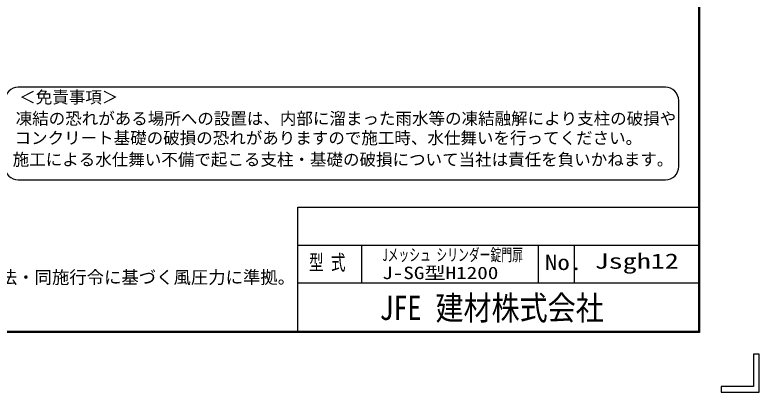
# Model space of a CAD drawing. Units: millimetres, scale not verified. Extents: x -4425 to 4425, y -3150 to 3150.
# Drawn here: x 1613 to 4425, y -3150 to -1724 of the extents above; entities that cross this region are included whole.
import ezdxf
from ezdxf.enums import TextEntityAlignment as Align

# ---------------------------------------------------------------- set-up
doc = ezdxf.new("R2010")
doc.units = ezdxf.units.MM
doc.header["$LTSCALE"] = 20
doc.layers.add('0-0_WAKU', color=7, linetype='Continuous', lineweight=25)
doc.layers.add('1-6_D-TTL-TXT', color=2, linetype='Continuous', lineweight=25)
doc.styles.add('ＭＳ ゴシック', font='')
doc.styles.get('ＭＳ ゴシック').set_extended_font_data('MS Gothic')

msp = doc.modelspace()

# ---------------------------------------------------------------- linework, layer by layer
at = {"layer": '0-0_WAKU'}
for p, q in [((2681.8, -2450.93), (4196.25, -2450.93)), ((2681.8, -2921), (2681.8, -2450.93)), ((2681.8, -2594.18), (4196.25, -2594.18)), ((2923.98, -2737.43), (2923.98, -2594.18)), ((3591.44, -2737.43), (3591.44, -2594.18)), ((3727.52, -2737.43), (3727.52, -2594.18)), ((2681.8, -2737.43), (4196.25, -2737.43)), ((4403.76, -3006.75), (4403.76, -3128.51)), ((4282, -3150), (4425.25, -3150))]:
    msp.add_line(p, q, dxfattribs=at)
msp.add_lwpolyline([(-4049.75, 2925), (4200.25, 2925), (4200.25, -2925), (-4049.75, -2925)], close=True, dxfattribs=at)
for points in [[(4198.25, 2923), (4198.25, -2923), (-4047.75, -2923)], [(4196.25, 2921), (4196.25, -2921), (-4045.75, -2921)], [(4425.25, -3150), (4425.25, -3006.75), (4403.76, -3006.75)], [(4403.76, -3128.51), (4282, -3128.51), (4282, -3150)]]:
    msp.add_lwpolyline(points, dxfattribs=at)
at = {"layer": '1-6_D-TTL-TXT'}
for p, q in [((4071.32, -1997.95), (1625.77, -1997.95)), ((4121.32, -2297.95), (4121.32, -2047.95)), ((1625.77, -2347.95), (4071.32, -2347.95))]:
    msp.add_line(p, q, dxfattribs=at)
for centre, start, end in [((1625.77, -2047.95), 90, 180), ((4071.32, -2047.95), 0, 90), ((1625.77, -2297.95), 180, 270), ((4071.32, -2297.95), 270, 0)]:
    msp.add_arc(centre, 50, start, end, dxfattribs=at)

# ---------------------------------------------------------------- texts
at = {"layer": '0-0_WAKU', "style": 'ＭＳ ゴシック'}
for s, height, width, p in [('Jメッシュ シリンダー錠門扉', 46.18, 0.65, (3001, -2668.11)), ('型 式', 57.73, 0.7, (2724.55, -2706.02)), ('No.', 57.73, 1.2, (3615.79, -2706.02)), ('Jsgh12', 57.73, 1.35, (3803.7, -2700.99)), ('J-SG型H1200', 46.9, 1.25, (3001, -2736.94)), ('JFE 建材株式会社', 91.4, 0.85, (2990.87, -2904.86))]:
    msp.add_text(s, height=height, dxfattribs=dict(at, width=width)).set_placement(p, align=Align.BOTTOM_LEFT)
at = {"layer": '1-6_D-TTL-TXT', "color": 7, "style": 'ＭＳ ゴシック'}
for s, height, p in [('＜免責事項＞ \u3000\u3000', 45.75, (1629.47, -2072.13)), ('凍結の恐れがある場所への設置は、内部に溜まった雨水等の凍結融解により支柱の破損や', 45.75, (1615.95, -2152.63)), ('コンクリート基礎の破損の恐れがありますので施工時、水仕舞いを行ってください。', 45.75, (1611.84, -2226.05)), ('施工による水仕舞い不備で起こる支柱・基礎の破損について当社は責任を負いかねます。 ', 45.75, (1604.85, -2307.54)), ('（設計条件）風荷重：昭和57年改正 建築基準法・同施行令に基づく風圧力に準拠。', 48.11, (211.2, -2754.6))]:
    msp.add_text(s, height=height, dxfattribs=at).set_placement(p, align=Align.BOTTOM_LEFT)

doc.saveas('drawing.dxf')
